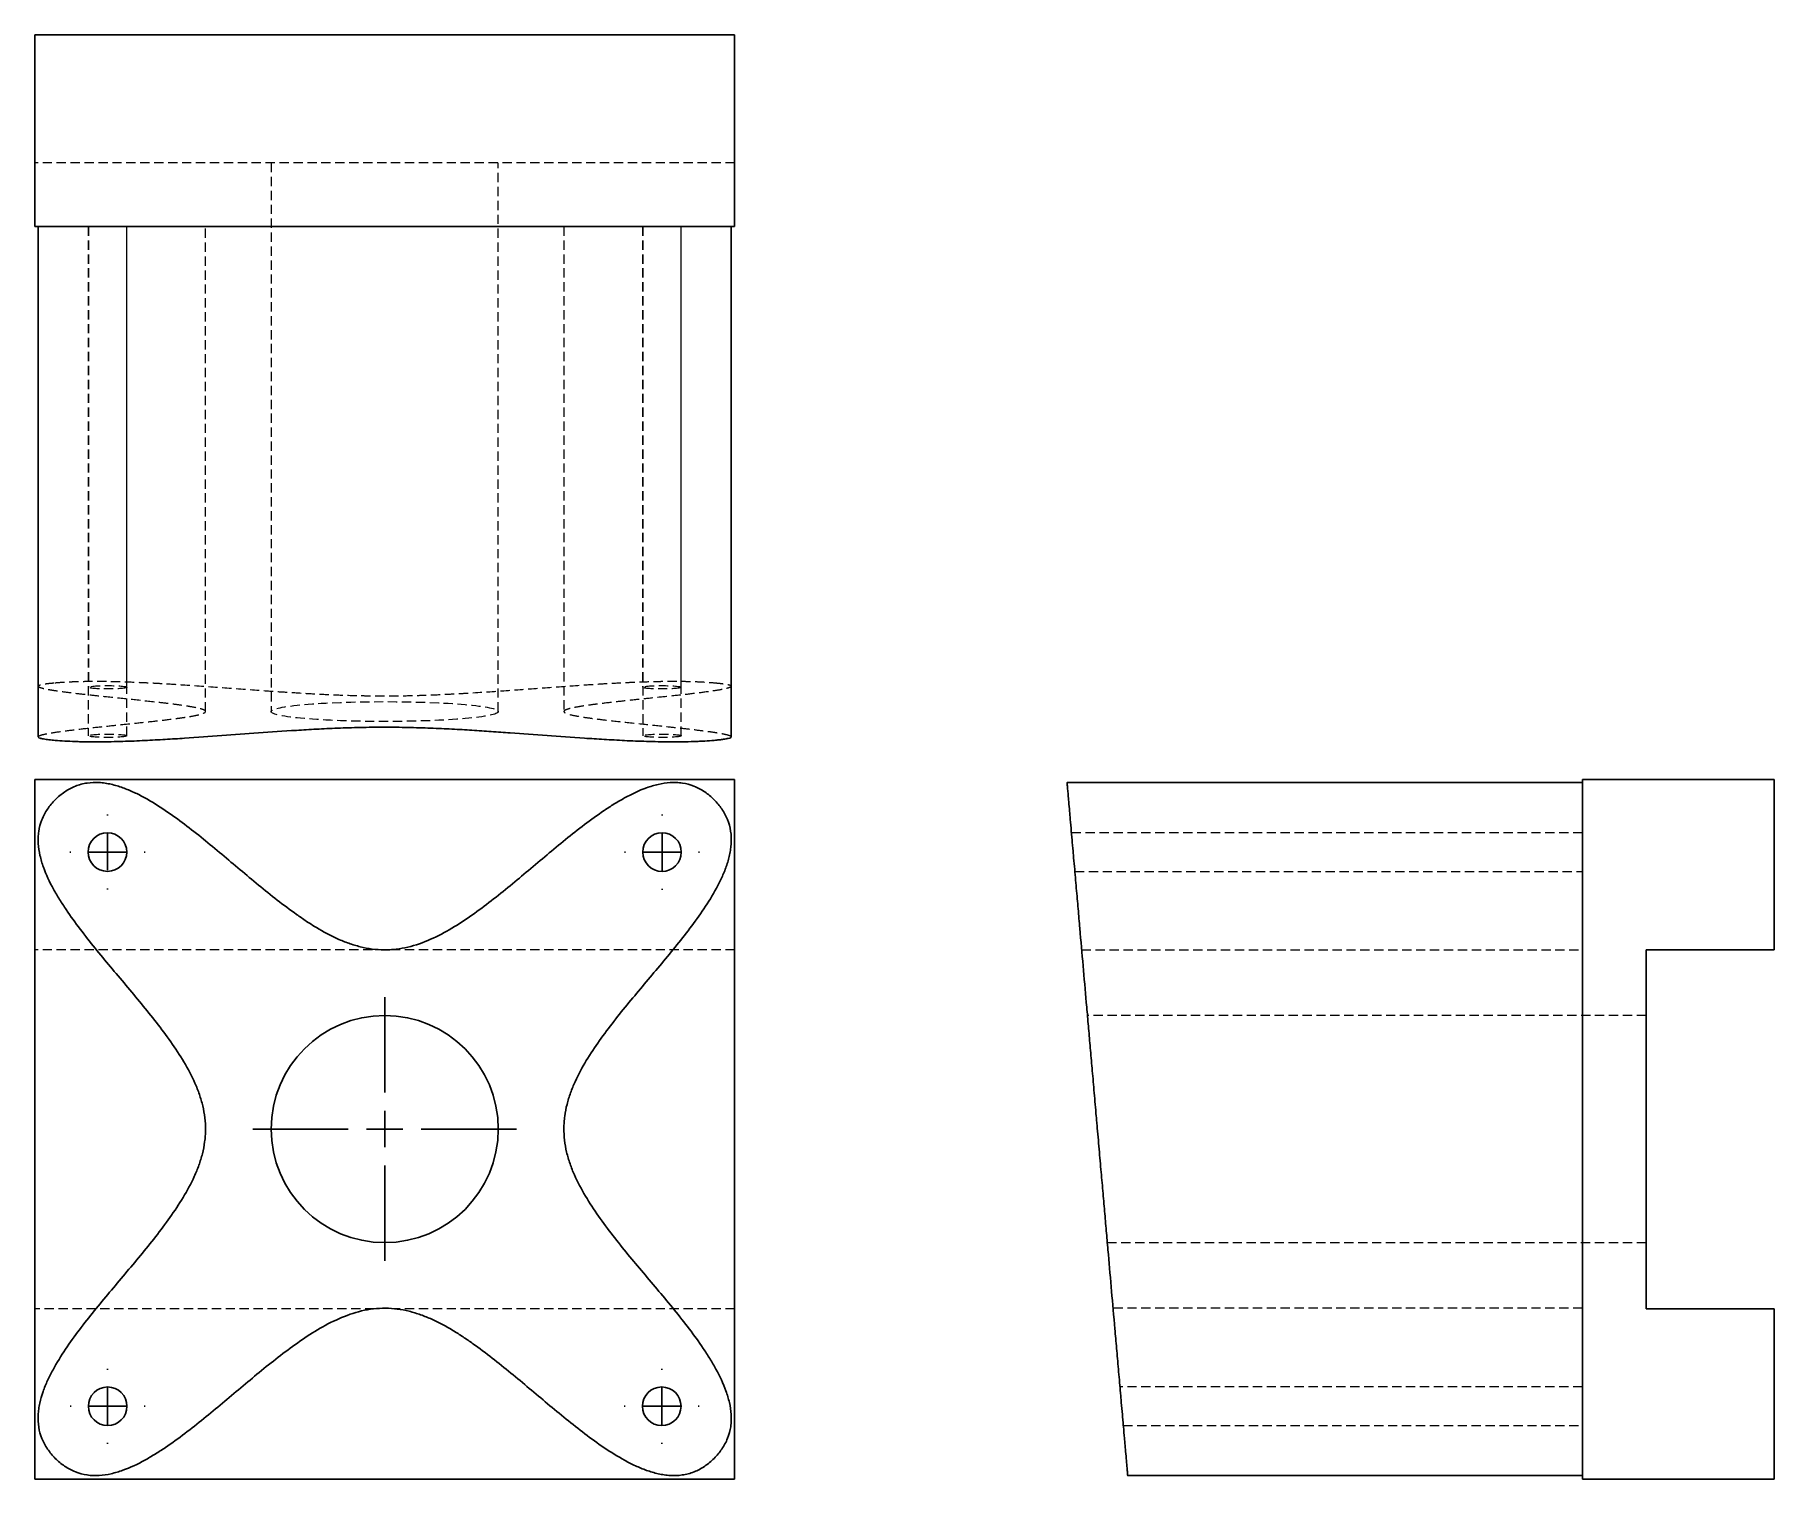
# Model space of a CAD drawing. Header units: millimetres. Extents: x 35 to 273, y 10 to 208.
import ezdxf

# ---------------------------------------------------------------- set-up
doc = ezdxf.new("R2010")
doc.units = ezdxf.units.MM
doc.linetypes.add('HIDDEN', pattern=[1.905, 1.27, -0.635])
doc.layers.add('10', color=7, linetype='Continuous')

# ---------------------------------------------------------------- blocks, each defined once
blk = doc.blocks.new('SW_CENTERMARKSYMBOL_0')
at = {"layer": '10', "color": 0}
for p, q in [((0, 5), (0, 18.03)), ((0, 0), (0, 2.5)), ((-5, 0), (-18.03, 0)), ((0, 0), (-2.5, 0)), ((0, 0), (0, -2.5)), ((0, 0), (2.5, 0)), ((5, 0), (18.03, 0)), ((0, -5), (0, -18.03))]:
    blk.add_line(p, q, dxfattribs=at)
blk = doc.blocks.new('SW_CENTERMARKSYMBOL_1')
at = {"layer": '10', "color": 0}
for p, q in [((0, 5), (0, 5.14)), ((0, 0), (0, 2.5)), ((-5, 0), (-5.14, 0)), ((0, 0), (-2.5, 0)), ((0, 0), (0, -2.5)), ((0, 0), (2.5, 0)), ((5, 0), (5.14, 0)), ((0, -5), (0, -5.14))]:
    blk.add_line(p, q, dxfattribs=at)
blk = doc.blocks.new('SW_CENTERMARKSYMBOL_2')
at = {"layer": '10', "color": 0}
for p, q in [((0, 5), (0, 5.14)), ((0, 0), (0, 2.5)), ((-5, 0), (-5.14, 0)), ((0, 0), (-2.5, 0)), ((0, 0), (0, -2.5)), ((0, 0), (2.5, 0)), ((5, 0), (5.14, 0)), ((0, -5), (0, -5.14))]:
    blk.add_line(p, q, dxfattribs=at)
blk = doc.blocks.new('SW_CENTERMARKSYMBOL_3')
at = {"layer": '10', "color": 0}
for p, q in [((0, 5), (0, 5.14)), ((0, 0), (0, 2.5)), ((-5, 0), (-5.14, 0)), ((0, 0), (-2.5, 0)), ((0, 0), (0, -2.5)), ((0, 0), (2.5, 0)), ((5, 0), (5.14, 0)), ((0, -5), (0, -5.14))]:
    blk.add_line(p, q, dxfattribs=at)
blk = doc.blocks.new('SW_CENTERMARKSYMBOL_4')
at = {"layer": '10', "color": 0}
for p, q in [((0, 5), (0, 5.14)), ((0, 0), (0, 2.5)), ((-5, 0), (-5.14, 0)), ((0, 0), (-2.5, 0)), ((0, 0), (0, -2.5)), ((0, 0), (2.5, 0)), ((5, 0), (5.14, 0)), ((0, -5), (0, -5.14))]:
    blk.add_line(p, q, dxfattribs=at)

msp = doc.modelspace()

# ---------------------------------------------------------------- linework, layer by layer
at = {"color": 7, "linetype": 'Continuous', "lineweight": 25}
for p, q in [((35.16, 181.78), (35.16, 208)), ((35.16, 208), (130.85, 208)), ((130.85, 181.78), (130.85, 208)), ((35.16, 181.78), (130.85, 181.78)), ((35.61, 181.78), (35.61, 112)), ((35.61, 181.78), (35.61, 118.9)), ((130.39, 112), (130.39, 181.78)), ((35.16, 106.16), (130.85, 106.16)), ((35.16, 106.16), (35.16, 10.47)), ((130.85, 10.47), (130.85, 106.16)), ((246.78, 105.76), (176.31, 105.76)), ((246.78, 105.75), (176.31, 105.75)), ((246.78, 106.16), (273, 106.16)), ((246.78, 10.47), (246.78, 106.16)), ((273, 106.16), (273, 82.86)), ((255.48, 82.86), (273, 82.86)), ((255.48, 82.86), (255.48, 33.77)), ((255.48, 33.77), (273, 33.77)), ((273, 33.77), (273, 10.47)), ((35.16, 10.47), (130.85, 10.47)), ((184.6, 10.97), (246.78, 10.97)), ((246.78, 10.47), (273, 10.47))]:
    msp.add_line(p, q, dxfattribs=at)
at = {"color": 7, "linetype": 'HIDDEN', "lineweight": 18}
for p, q in [((130.85, 190.48), (35.16, 190.48)), ((67.47, 190.48), (67.47, 115.45)), ((98.53, 115.45), (98.53, 190.48)), ((42.45, 181.78), (42.45, 112.14)), ((42.48, 181.78), (42.48, 118.77)), ((47.73, 112.14), (47.73, 181.78)), ((47.76, 118.77), (47.76, 181.78)), ((58.5, 115.45), (58.5, 181.78)), ((107.5, 181.78), (107.5, 115.45)), ((118.24, 181.78), (118.24, 118.77)), ((118.28, 181.78), (118.28, 112.14)), ((123.52, 118.77), (123.52, 181.78)), ((123.56, 112.14), (123.56, 181.78)), ((130.39, 118.9), (130.39, 181.78)), ((246.78, 98.88), (176.91, 98.88)), ((246.78, 98.87), (176.91, 98.87)), ((177.37, 93.6), (246.78, 93.6)), ((177.37, 93.59), (246.78, 93.59)), ((130.85, 82.86), (35.16, 82.86)), ((178.3, 82.86), (246.78, 82.86)), ((255.48, 73.89), (179.09, 73.89)), ((181.81, 42.83), (255.48, 42.83)), ((81.58, 33.77), (35.16, 33.77)), ((130.85, 33.77), (84.34, 33.77)), ((246.78, 33.86), (182.6, 33.86)), ((246.78, 23.09), (183.54, 23.09)), ((246.78, 23.09), (183.54, 23.09)), ((184, 17.81), (246.78, 17.81)), ((184, 17.81), (246.78, 17.81)), ((184.6, 10.97), (246.78, 10.97))]:
    msp.add_line(p, q, dxfattribs=at)
at = {"color": 7, "linetype": 'Continuous', "lineweight": 25}
for centre, radius in [((45.09, 96.24), 2.64), ((120.92, 96.23), 2.64), ((83, 58.36), 15.53), ((45.12, 20.45), 2.64), ((120.88, 20.45), 2.64)]:
    msp.add_circle(centre, radius, dxfattribs=at)
at = {"color": 7, "linetype": 'HIDDEN', "lineweight": 18}
for centre, major_axis in [((45.12, 118.77), (2.64, 0)), ((120.88, 118.77), (2.64, 0)), ((83, 115.45), (15.53, 0)), ((45.09, 112.14), (2.64, 0)), ((120.92, 112.14), (2.64, 0))]:
    msp.add_ellipse(centre, major_axis=major_axis, ratio=0.087489, dxfattribs=at)
for points, knots in [([(35.64, 112), (35.64, 112.02), (35.63, 112.09), (35.89, 112.2), (36.3, 112.32), (36.99, 112.46), (38.29, 112.68), (40.36, 112.95), (42.94, 113.24), (45.65, 113.53), (48.39, 113.81), (51.08, 114.09), (53.23, 114.34), (54.85, 114.55), (55.99, 114.71), (57, 114.88), (57.84, 115.07), (58.41, 115.27), (58.57, 115.49), (58.27, 115.7), (57.54, 115.91), (56.46, 116.12), (55.12, 116.32), (53.6, 116.52), (51.42, 116.77), (48.52, 117.08), (45.37, 117.41), (42.69, 117.69), (40.49, 117.94), (38.79, 118.16), (37.57, 118.34), (36.78, 118.48), (36.15, 118.62), (35.74, 118.76), (35.57, 118.89), (35.64, 119.01), (35.99, 119.14), (36.56, 119.24), (37.24, 119.33), (37.72, 119.37), (37.96, 119.39)], [0, 0, 0, 0, 0.007564, 0.02327, 0.036931, 0.050599, 0.078532, 0.121005, 0.16358, 0.206159, 0.248881, 0.291599, 0.334285, 0.356295, 0.378298, 0.400739, 0.423158, 0.447457, 0.472451, 0.496777, 0.521805, 0.548588, 0.575404, 0.602907, 0.630419, 0.685835, 0.741282, 0.777496, 0.81374, 0.850098, 0.868456, 0.886806, 0.904026, 0.921465, 0.935541, 0.949973, 0.964081, 0.978761, 0.989301, 1, 1, 1, 1]), ([(37.96, 119.39), (38.36, 119.43), (38.78, 119.46), (39.46, 119.5), (39.7, 119.51), (40.19, 119.53), (40.45, 119.55), (41.22, 119.57), (41.75, 119.58), (42.57, 119.6), (42.85, 119.6), (43.41, 119.6), (43.68, 119.6), (44.51, 119.59), (45.06, 119.59), (46.14, 119.57), (46.67, 119.55), (48.23, 119.5), (49.22, 119.46), (50.67, 119.39), (51.15, 119.37), (52.09, 119.32), (52.55, 119.29), (53.92, 119.21), (54.81, 119.15), (57.43, 118.98), (59.12, 118.86), (62.49, 118.61), (64.16, 118.49), (66.7, 118.3), (67.56, 118.24), (69.29, 118.12), (70.17, 118.07), (71.96, 117.96), (72.87, 117.9), (74.75, 117.81), (75.72, 117.76), (77.73, 117.68), (78.77, 117.65), (80.36, 117.62), (80.9, 117.61), (82, 117.6), (82.55, 117.6), (84.19, 117.6), (85.27, 117.61), (86.87, 117.64), (87.4, 117.66), (88.43, 117.69), (88.94, 117.71), (90.43, 117.77), (91.39, 117.81), (92.8, 117.89), (93.26, 117.91), (94.17, 117.97), (94.62, 117.99), (96.85, 118.13), (98.56, 118.25), (101.94, 118.49), (103.6, 118.62), (106.95, 118.86), (108.63, 118.98), (111.24, 119.16), (112.12, 119.21), (113.92, 119.32), (114.85, 119.37), (116.29, 119.44), (116.77, 119.46), (117.78, 119.5), (118.29, 119.52), (119.33, 119.55), (119.86, 119.57), (120.68, 119.58), (120.95, 119.59), (121.5, 119.59), (121.77, 119.6), (122.6, 119.6), (123.15, 119.6), (123.97, 119.59), (124.25, 119.58), (124.78, 119.57), (125.04, 119.56), (125.81, 119.54), (126.29, 119.51), (127.22, 119.46), (127.64, 119.43), (128.04, 119.39)], [0, 0, 0, 0, 0.015625, 0.015625, 0.023437, 0.023437, 0.03125, 0.03125, 0.046875, 0.046875, 0.054687, 0.054687, 0.0625, 0.0625, 0.078125, 0.078125, 0.09375, 0.09375, 0.125, 0.125, 0.140625, 0.140625, 0.15625, 0.15625, 0.1875, 0.1875, 0.25, 0.25, 0.3125, 0.3125, 0.34375, 0.34375, 0.375, 0.375, 0.40625, 0.40625, 0.4375, 0.4375, 0.46875, 0.46875, 0.484375, 0.484375, 0.5, 0.5, 0.53125, 0.53125, 0.546875, 0.546875, 0.5625, 0.5625, 0.59375, 0.59375, 0.609375, 0.609375, 0.625, 0.625, 0.6875, 0.6875, 0.75, 0.75, 0.8125, 0.8125, 0.84375, 0.84375, 0.875, 0.875, 0.890625, 0.890625, 0.90625, 0.90625, 0.921875, 0.921875, 0.929687, 0.929687, 0.9375, 0.9375, 0.953125, 0.953125, 0.960937, 0.960937, 0.96875, 0.96875, 0.984375, 0.984375, 1, 1, 1, 1]), ([(128.04, 119.39), (128.34, 119.36), (128.96, 119.3), (129.68, 119.2), (130.18, 119.09), (130.42, 118.97), (130.38, 118.83), (130.12, 118.71), (129.7, 118.59), (129.01, 118.44), (127.71, 118.23), (125.64, 117.95), (123.06, 117.66), (120.35, 117.38), (117.61, 117.1), (114.92, 116.81), (112.77, 116.56), (111.15, 116.36), (110.01, 116.19), (109, 116.02), (108.16, 115.83), (107.59, 115.63), (107.43, 115.42), (107.73, 115.21), (108.46, 114.99), (109.54, 114.79), (110.88, 114.58), (112.4, 114.39), (114.58, 114.13), (117.48, 113.82), (120.63, 113.5), (123.31, 113.21), (125.51, 112.96), (127.21, 112.75), (128.43, 112.56), (129.21, 112.43), (129.86, 112.28), (130.24, 112.15), (130.42, 112.05), (130.39, 112.01), (130.39, 112)], [0, 0, 0, 0, 0.01363, 0.0276, 0.041257, 0.055431, 0.070705, 0.086412, 0.100075, 0.113745, 0.141682, 0.184161, 0.226741, 0.269326, 0.312053, 0.354777, 0.397468, 0.419481, 0.441487, 0.463931, 0.486353, 0.510655, 0.535652, 0.559981, 0.585013, 0.6118, 0.638618, 0.666125, 0.693641, 0.749064, 0.804519, 0.840738, 0.876986, 0.913349, 0.93171, 0.950062, 0.967284, 0.984725, 0.998804, 1, 1, 1, 1])]:
    msp.add_open_spline(points, degree=3, knots=knots, dxfattribs=at)
at = {"color": 7, "linetype": 'Continuous', "lineweight": 25}
for points, knots in [([(37.96, 111.51), (37.66, 111.54), (37.04, 111.6), (36.32, 111.7), (35.83, 111.82), (35.6, 111.92), (35.63, 111.98), (35.64, 112)], [0, 0, 0, 0, 0.215865, 0.437125, 0.653421, 0.877915, 1, 1, 1, 1]), ([(128.04, 111.51), (127.64, 111.48), (127.22, 111.45), (126.54, 111.41), (126.3, 111.39), (125.81, 111.37), (125.55, 111.36), (124.78, 111.33), (124.25, 111.32), (123.43, 111.31), (123.15, 111.31), (122.59, 111.31), (122.32, 111.31), (121.49, 111.31), (120.94, 111.32), (119.86, 111.34), (119.33, 111.35), (117.77, 111.4), (116.78, 111.44), (115.33, 111.51), (114.85, 111.54), (113.91, 111.59), (113.45, 111.62), (112.08, 111.7), (111.19, 111.75), (108.57, 111.93), (106.88, 112.05), (103.51, 112.3), (101.84, 112.42), (99.3, 112.6), (98.44, 112.66), (96.71, 112.78), (95.83, 112.84), (94.04, 112.95), (93.13, 113), (91.25, 113.1), (90.28, 113.14), (88.27, 113.22), (87.23, 113.25), (85.64, 113.29), (85.1, 113.3), (84.28, 113.3), (84, 113.31), (83.45, 113.31), (83.18, 113.31), (81.81, 113.31), (80.73, 113.3), (79.13, 113.26), (78.6, 113.25), (77.57, 113.21), (77.06, 113.2), (75.57, 113.14), (74.61, 113.09), (73.21, 113.02), (72.74, 112.99), (71.83, 112.94), (71.38, 112.91), (69.15, 112.77), (67.44, 112.65), (64.06, 112.41), (62.4, 112.29), (59.05, 112.04), (57.37, 111.92), (54.76, 111.75), (53.88, 111.69), (52.08, 111.59), (51.15, 111.54), (49.72, 111.47), (49.23, 111.44), (48.22, 111.4), (47.71, 111.39), (46.67, 111.35), (46.14, 111.34), (45.33, 111.32), (45.05, 111.32), (44.5, 111.31), (44.23, 111.31), (43.4, 111.3), (42.85, 111.31), (42.03, 111.32), (41.76, 111.32), (41.22, 111.33), (40.96, 111.34), (40.19, 111.37), (39.71, 111.39), (38.78, 111.45), (38.36, 111.48), (37.96, 111.51)], [0, 0, 0, 0, 0.015625, 0.015625, 0.023438, 0.023438, 0.03125, 0.03125, 0.046875, 0.046875, 0.054688, 0.054688, 0.0625, 0.0625, 0.078125, 0.078125, 0.09375, 0.09375, 0.125, 0.125, 0.140625, 0.140625, 0.15625, 0.15625, 0.1875, 0.1875, 0.25, 0.25, 0.3125, 0.3125, 0.34375, 0.34375, 0.375, 0.375, 0.40625, 0.40625, 0.4375, 0.4375, 0.46875, 0.46875, 0.484375, 0.484375, 0.492188, 0.492188, 0.5, 0.5, 0.53125, 0.53125, 0.546875, 0.546875, 0.5625, 0.5625, 0.59375, 0.59375, 0.609375, 0.609375, 0.625, 0.625, 0.6875, 0.6875, 0.75, 0.75, 0.8125, 0.8125, 0.84375, 0.84375, 0.875, 0.875, 0.890625, 0.890625, 0.90625, 0.90625, 0.921875, 0.921875, 0.929688, 0.929688, 0.9375, 0.9375, 0.953125, 0.953125, 0.960938, 0.960938, 0.96875, 0.96875, 0.984375, 0.984375, 1, 1, 1, 1]), ([(130.39, 112), (130.38, 111.97), (130.36, 111.89), (130, 111.77), (129.44, 111.67), (128.76, 111.58), (128.28, 111.53), (128.04, 111.51)], [0, 0, 0, 0, 0.209207, 0.432224, 0.664268, 0.83088, 1, 1, 1, 1]), ([(128.04, 103.4), (127.64, 103.79), (127.22, 104.15), (126.54, 104.61), (126.3, 104.76), (125.81, 105.02), (125.55, 105.14), (124.78, 105.45), (124.25, 105.59), (123.43, 105.71), (123.15, 105.74), (122.59, 105.76), (122.32, 105.75), (121.49, 105.7), (120.94, 105.62), (119.86, 105.37), (119.33, 105.21), (117.77, 104.65), (116.78, 104.18), (115.33, 103.38), (114.85, 103.1), (113.91, 102.52), (113.45, 102.22), (112.08, 101.29), (111.19, 100.65), (108.57, 98.66), (106.88, 97.26), (103.51, 94.45), (101.84, 93.02), (99.3, 90.94), (98.44, 90.25), (96.71, 88.9), (95.83, 88.25), (94.04, 86.99), (93.13, 86.38), (91.25, 85.27), (90.28, 84.75), (88.27, 83.86), (87.23, 83.49), (85.64, 83.12), (85.1, 83.02), (84.28, 82.92), (84, 82.9), (83.45, 82.87), (83.18, 82.86), (81.81, 82.87), (80.73, 83.02), (79.13, 83.42), (78.6, 83.58), (77.57, 83.95), (77.06, 84.15), (75.57, 84.82), (74.61, 85.34), (73.21, 86.19), (72.74, 86.48), (71.83, 87.09), (71.38, 87.4), (69.15, 88.98), (67.44, 90.34), (64.06, 93.11), (62.4, 94.53), (59.05, 97.33), (57.37, 98.72), (54.76, 100.69), (53.88, 101.33), (52.08, 102.55), (51.15, 103.13), (49.72, 103.92), (49.23, 104.17), (48.22, 104.63), (47.71, 104.85), (46.67, 105.22), (46.14, 105.38), (45.33, 105.56), (45.05, 105.62), (44.5, 105.7), (44.23, 105.73), (43.4, 105.77), (42.85, 105.76), (42.03, 105.63), (41.76, 105.58), (41.22, 105.43), (40.96, 105.35), (40.19, 105.04), (39.71, 104.78), (38.78, 104.15), (38.36, 103.79), (37.96, 103.4)], [0, 0, 0, 0, 0.015625, 0.015625, 0.023438, 0.023438, 0.03125, 0.03125, 0.046875, 0.046875, 0.054688, 0.054688, 0.0625, 0.0625, 0.078125, 0.078125, 0.09375, 0.09375, 0.125, 0.125, 0.140625, 0.140625, 0.15625, 0.15625, 0.1875, 0.1875, 0.25, 0.25, 0.3125, 0.3125, 0.34375, 0.34375, 0.375, 0.375, 0.40625, 0.40625, 0.4375, 0.4375, 0.46875, 0.46875, 0.484375, 0.484375, 0.492188, 0.492188, 0.5, 0.5, 0.53125, 0.53125, 0.546875, 0.546875, 0.5625, 0.5625, 0.59375, 0.59375, 0.609375, 0.609375, 0.625, 0.625, 0.6875, 0.6875, 0.75, 0.75, 0.8125, 0.8125, 0.84375, 0.84375, 0.875, 0.875, 0.890625, 0.890625, 0.90625, 0.90625, 0.921875, 0.921875, 0.929688, 0.929688, 0.9375, 0.9375, 0.953125, 0.953125, 0.960938, 0.960938, 0.96875, 0.96875, 0.984375, 0.984375, 1, 1, 1, 1]), ([(176.51, 103.4), (176.49, 103.7), (176.43, 104.32), (176.37, 105.03), (176.33, 105.52), (176.31, 105.76), (176.31, 105.73), (176.31, 105.72)], [0, 0, 0, 0, 0.215315, 0.435983, 0.651738, 0.87575, 1, 1, 1, 1]), ([(37.96, 103.4), (37.57, 103), (37.21, 102.58), (36.75, 101.89), (36.6, 101.66), (36.34, 101.17), (36.22, 100.91), (35.91, 100.14), (35.77, 99.61), (35.65, 98.79), (35.63, 98.51), (35.6, 97.96), (35.61, 97.68), (35.66, 96.86), (35.74, 96.31), (35.93, 95.5), (36, 95.23), (36.15, 94.7), (36.24, 94.44), (36.7, 93.14), (37.18, 92.15), (37.97, 90.7), (38.25, 90.22), (38.84, 89.28), (39.14, 88.82), (40.06, 87.45), (40.7, 86.56), (42.69, 83.94), (44.09, 82.24), (46.91, 78.87), (48.34, 77.2), (50.43, 74.65), (51.12, 73.79), (52.46, 72.06), (53.12, 71.18), (54.39, 69.38), (54.99, 68.47), (56.1, 66.59), (56.62, 65.63), (57.28, 64.13), (57.48, 63.62), (57.84, 62.58), (58, 62.05), (58.37, 60.44), (58.51, 59.36), (58.5, 57.98), (58.48, 57.7), (58.45, 57.15), (58.42, 56.87), (58.31, 56.06), (58.2, 55.52), (57.94, 54.46), (57.78, 53.93), (57.4, 52.89), (57.19, 52.38), (56.51, 50.89), (55.99, 49.93), (54.87, 48.06), (54.26, 47.16), (53, 45.38), (52.34, 44.5), (50.99, 42.77), (50.3, 41.92), (48.21, 39.38), (46.79, 37.71), (43.98, 34.35), (42.59, 32.66), (40.6, 30.04), (39.96, 29.15), (38.74, 27.33), (38.17, 26.4), (37.39, 24.96), (37.14, 24.47), (36.68, 23.48), (36.47, 22.97), (36.11, 21.93), (35.96, 21.41), (35.78, 20.61), (35.73, 20.33), (35.66, 19.79), (35.63, 19.52), (35.59, 18.7), (35.61, 18.16), (35.78, 17.06), (35.92, 16.54), (36.23, 15.78), (36.34, 15.54), (36.61, 15.05), (36.75, 14.82), (37.22, 14.14), (37.57, 13.72), (37.96, 13.32)], [0, 0, 0, 0, 0.015625, 0.015625, 0.023438, 0.023438, 0.03125, 0.03125, 0.046875, 0.046875, 0.054688, 0.054688, 0.0625, 0.0625, 0.078125, 0.078125, 0.085938, 0.085938, 0.09375, 0.09375, 0.125, 0.125, 0.140625, 0.140625, 0.15625, 0.15625, 0.1875, 0.1875, 0.25, 0.25, 0.3125, 0.3125, 0.34375, 0.34375, 0.375, 0.375, 0.40625, 0.40625, 0.4375, 0.4375, 0.453125, 0.453125, 0.46875, 0.46875, 0.5, 0.5, 0.507813, 0.507813, 0.515625, 0.515625, 0.53125, 0.53125, 0.546875, 0.546875, 0.5625, 0.5625, 0.59375, 0.59375, 0.625, 0.625, 0.65625, 0.65625, 0.6875, 0.6875, 0.75, 0.75, 0.8125, 0.8125, 0.84375, 0.84375, 0.875, 0.875, 0.890625, 0.890625, 0.90625, 0.90625, 0.921875, 0.921875, 0.929687, 0.929687, 0.9375, 0.9375, 0.953125, 0.953125, 0.96875, 0.96875, 0.976562, 0.976562, 0.984375, 0.984375, 1, 1, 1, 1]), ([(128.04, 13.32), (128.43, 13.72), (128.79, 14.14), (129.25, 14.83), (129.4, 15.06), (129.66, 15.55), (129.78, 15.81), (130.09, 16.58), (130.23, 17.11), (130.35, 17.93), (130.37, 18.21), (130.4, 18.76), (130.39, 19.04), (130.34, 19.86), (130.26, 20.41), (130.07, 21.22), (130, 21.49), (129.85, 22.02), (129.76, 22.28), (129.3, 23.58), (128.82, 24.57), (128.03, 26.02), (127.75, 26.5), (127.16, 27.44), (126.86, 27.9), (125.94, 29.27), (125.3, 30.16), (123.31, 32.78), (121.91, 34.48), (119.09, 37.85), (117.66, 39.52), (115.57, 42.07), (114.88, 42.93), (113.54, 44.66), (112.88, 45.54), (111.61, 47.34), (111.01, 48.25), (109.9, 50.13), (109.38, 51.09), (108.72, 52.59), (108.52, 53.1), (108.16, 54.14), (108, 54.67), (107.63, 56.28), (107.49, 57.36), (107.5, 58.74), (107.52, 59.02), (107.55, 59.57), (107.58, 59.85), (107.69, 60.66), (107.8, 61.2), (108.06, 62.26), (108.22, 62.79), (108.6, 63.83), (108.81, 64.34), (109.49, 65.83), (110.01, 66.79), (111.13, 68.66), (111.74, 69.56), (113, 71.34), (113.66, 72.22), (115.01, 73.95), (115.7, 74.8), (117.79, 77.34), (119.21, 79.01), (122.02, 82.37), (123.41, 84.06), (125.4, 86.69), (126.04, 87.57), (127.26, 89.39), (127.83, 90.32), (128.61, 91.76), (128.86, 92.25), (129.32, 93.24), (129.53, 93.75), (129.89, 94.79), (130.04, 95.31), (130.22, 96.12), (130.27, 96.39), (130.34, 96.93), (130.37, 97.2), (130.41, 98.02), (130.39, 98.57), (130.22, 99.66), (130.08, 100.18), (129.77, 100.94), (129.66, 101.18), (129.39, 101.67), (129.25, 101.9), (128.78, 102.58), (128.43, 103), (128.04, 103.4)], [0, 0, 0, 0, 0.015625, 0.015625, 0.023437, 0.023437, 0.03125, 0.03125, 0.046875, 0.046875, 0.054688, 0.054688, 0.0625, 0.0625, 0.078125, 0.078125, 0.085938, 0.085938, 0.09375, 0.09375, 0.125, 0.125, 0.140625, 0.140625, 0.15625, 0.15625, 0.1875, 0.1875, 0.25, 0.25, 0.3125, 0.3125, 0.34375, 0.34375, 0.375, 0.375, 0.40625, 0.40625, 0.4375, 0.4375, 0.453125, 0.453125, 0.46875, 0.46875, 0.5, 0.5, 0.507812, 0.507812, 0.515625, 0.515625, 0.53125, 0.53125, 0.546875, 0.546875, 0.5625, 0.5625, 0.59375, 0.59375, 0.625, 0.625, 0.65625, 0.65625, 0.6875, 0.6875, 0.75, 0.75, 0.8125, 0.8125, 0.84375, 0.84375, 0.875, 0.875, 0.890625, 0.890625, 0.90625, 0.90625, 0.921875, 0.921875, 0.929687, 0.929687, 0.9375, 0.9375, 0.953125, 0.953125, 0.96875, 0.96875, 0.976562, 0.976562, 0.984375, 0.984375, 1, 1, 1, 1]), ([(184.39, 13.32), (184.36, 13.72), (184.32, 14.14), (184.26, 14.83), (184.24, 15.06), (184.2, 15.55), (184.18, 15.81), (184.11, 16.58), (184.06, 17.11), (183.99, 17.93), (183.97, 18.21), (183.92, 18.76), (183.89, 19.04), (183.82, 19.86), (183.77, 20.41), (183.7, 21.22), (183.68, 21.49), (183.63, 22.02), (183.61, 22.28), (183.5, 23.58), (183.41, 24.57), (183.28, 26.02), (183.24, 26.5), (183.16, 27.44), (183.12, 27.9), (183, 29.27), (182.92, 30.16), (182.69, 32.78), (182.54, 34.48), (182.25, 37.85), (182.1, 39.52), (181.88, 42.07), (181.8, 42.93), (181.65, 44.66), (181.57, 45.54), (181.42, 47.34), (181.34, 48.25), (181.17, 50.13), (181.09, 51.09), (180.96, 52.59), (180.91, 53.1), (180.82, 54.14), (180.77, 54.67), (180.63, 56.28), (180.54, 57.36), (180.42, 58.74), (180.39, 59.02), (180.35, 59.57), (180.32, 59.85), (180.25, 60.66), (180.2, 61.2), (180.11, 62.26), (180.07, 62.79), (179.97, 63.83), (179.93, 64.34), (179.8, 65.83), (179.71, 66.79), (179.55, 68.66), (179.47, 69.56), (179.32, 71.34), (179.24, 72.22), (179.09, 73.95), (179.01, 74.8), (178.79, 77.34), (178.65, 79.01), (178.35, 82.37), (178.2, 84.06), (177.97, 86.69), (177.9, 87.57), (177.74, 89.39), (177.66, 90.32), (177.53, 91.76), (177.49, 92.25), (177.4, 93.24), (177.36, 93.75), (177.27, 94.79), (177.22, 95.31), (177.15, 96.12), (177.13, 96.39), (177.08, 96.93), (177.05, 97.2), (176.98, 98.02), (176.93, 98.57), (176.84, 99.66), (176.79, 100.18), (176.73, 100.94), (176.71, 101.18), (176.66, 101.67), (176.64, 101.9), (176.58, 102.58), (176.55, 103), (176.51, 103.4)], [0, 0, 0, 0, 0.015625, 0.015625, 0.023437, 0.023437, 0.03125, 0.03125, 0.046875, 0.046875, 0.054688, 0.054688, 0.0625, 0.0625, 0.078125, 0.078125, 0.085938, 0.085938, 0.09375, 0.09375, 0.125, 0.125, 0.140625, 0.140625, 0.15625, 0.15625, 0.1875, 0.1875, 0.25, 0.25, 0.3125, 0.3125, 0.34375, 0.34375, 0.375, 0.375, 0.40625, 0.40625, 0.4375, 0.4375, 0.453125, 0.453125, 0.46875, 0.46875, 0.5, 0.5, 0.507812, 0.507812, 0.515625, 0.515625, 0.53125, 0.53125, 0.546875, 0.546875, 0.5625, 0.5625, 0.59375, 0.59375, 0.625, 0.625, 0.65625, 0.65625, 0.6875, 0.6875, 0.75, 0.75, 0.8125, 0.8125, 0.84375, 0.84375, 0.875, 0.875, 0.890625, 0.890625, 0.90625, 0.90625, 0.921875, 0.921875, 0.929687, 0.929687, 0.9375, 0.9375, 0.953125, 0.953125, 0.96875, 0.96875, 0.976562, 0.976562, 0.984375, 0.984375, 1, 1, 1, 1]), ([(37.96, 13.32), (38.36, 12.93), (38.78, 12.57), (39.46, 12.11), (39.7, 11.96), (40.19, 11.7), (40.45, 11.58), (41.22, 11.27), (41.75, 11.13), (42.57, 11.01), (42.85, 10.99), (43.41, 10.97), (43.68, 10.97), (44.51, 11.02), (45.06, 11.1), (46.14, 11.35), (46.67, 11.51), (48.23, 12.07), (49.22, 12.54), (50.67, 13.34), (51.15, 13.62), (52.09, 14.2), (52.55, 14.5), (53.92, 15.43), (54.81, 16.07), (57.43, 18.06), (59.12, 19.46), (62.49, 22.27), (64.16, 23.7), (66.7, 25.78), (67.56, 26.47), (69.29, 27.82), (70.17, 28.47), (71.96, 29.73), (72.87, 30.34), (74.75, 31.46), (75.72, 31.97), (77.73, 32.86), (78.77, 33.23), (80.36, 33.61), (80.9, 33.7), (82, 33.83), (82.55, 33.86), (84.19, 33.85), (85.27, 33.7), (86.87, 33.31), (87.4, 33.14), (88.43, 32.78), (88.94, 32.57), (90.43, 31.9), (91.39, 31.38), (92.8, 30.53), (93.26, 30.24), (94.17, 29.63), (94.62, 29.32), (96.85, 27.74), (98.56, 26.38), (101.94, 23.61), (103.6, 22.19), (106.95, 19.39), (108.63, 18), (111.24, 16.03), (112.12, 15.39), (113.92, 14.17), (114.85, 13.59), (116.29, 12.8), (116.77, 12.55), (117.78, 12.09), (118.29, 11.87), (119.33, 11.5), (119.86, 11.34), (120.68, 11.16), (120.95, 11.11), (121.5, 11.02), (121.77, 11), (122.6, 10.95), (123.15, 10.97), (123.97, 11.09), (124.25, 11.14), (124.78, 11.29), (125.04, 11.37), (125.81, 11.68), (126.29, 11.94), (127.22, 12.57), (127.64, 12.93), (128.04, 13.32)], [0, 0, 0, 0, 0.015625, 0.015625, 0.023437, 0.023437, 0.03125, 0.03125, 0.046875, 0.046875, 0.054687, 0.054687, 0.0625, 0.0625, 0.078125, 0.078125, 0.09375, 0.09375, 0.125, 0.125, 0.140625, 0.140625, 0.15625, 0.15625, 0.1875, 0.1875, 0.25, 0.25, 0.3125, 0.3125, 0.34375, 0.34375, 0.375, 0.375, 0.40625, 0.40625, 0.4375, 0.4375, 0.46875, 0.46875, 0.484375, 0.484375, 0.5, 0.5, 0.53125, 0.53125, 0.546875, 0.546875, 0.5625, 0.5625, 0.59375, 0.59375, 0.609375, 0.609375, 0.625, 0.625, 0.6875, 0.6875, 0.75, 0.75, 0.8125, 0.8125, 0.84375, 0.84375, 0.875, 0.875, 0.890625, 0.890625, 0.90625, 0.90625, 0.921875, 0.921875, 0.929687, 0.929687, 0.9375, 0.9375, 0.953125, 0.953125, 0.960937, 0.960937, 0.96875, 0.96875, 0.984375, 0.984375, 1, 1, 1, 1]), ([(184.6, 10.97), (184.6, 10.97), (184.6, 10.91), (184.59, 11.06), (184.55, 11.49), (184.49, 12.23), (184.43, 12.94), (184.39, 13.32)], [0, 0, 0, 0, 0.007211, 0.269, 0.493957, 0.728201, 1, 1, 1, 1])]:
    msp.add_open_spline(points, degree=3, knots=knots, dxfattribs=at)

# ---------------------------------------------------------------- block references
at = {"layer": '10'}
for name, p in [('SW_CENTERMARKSYMBOL_2', (45.09, 96.24)), ('SW_CENTERMARKSYMBOL_1', (120.92, 96.23)), ('SW_CENTERMARKSYMBOL_0', (83, 58.36)), ('SW_CENTERMARKSYMBOL_4', (45.12, 20.45)), ('SW_CENTERMARKSYMBOL_3', (120.88, 20.45))]:
    msp.add_blockref(name, p, dxfattribs=at)

doc.saveas('drawing.dxf')
